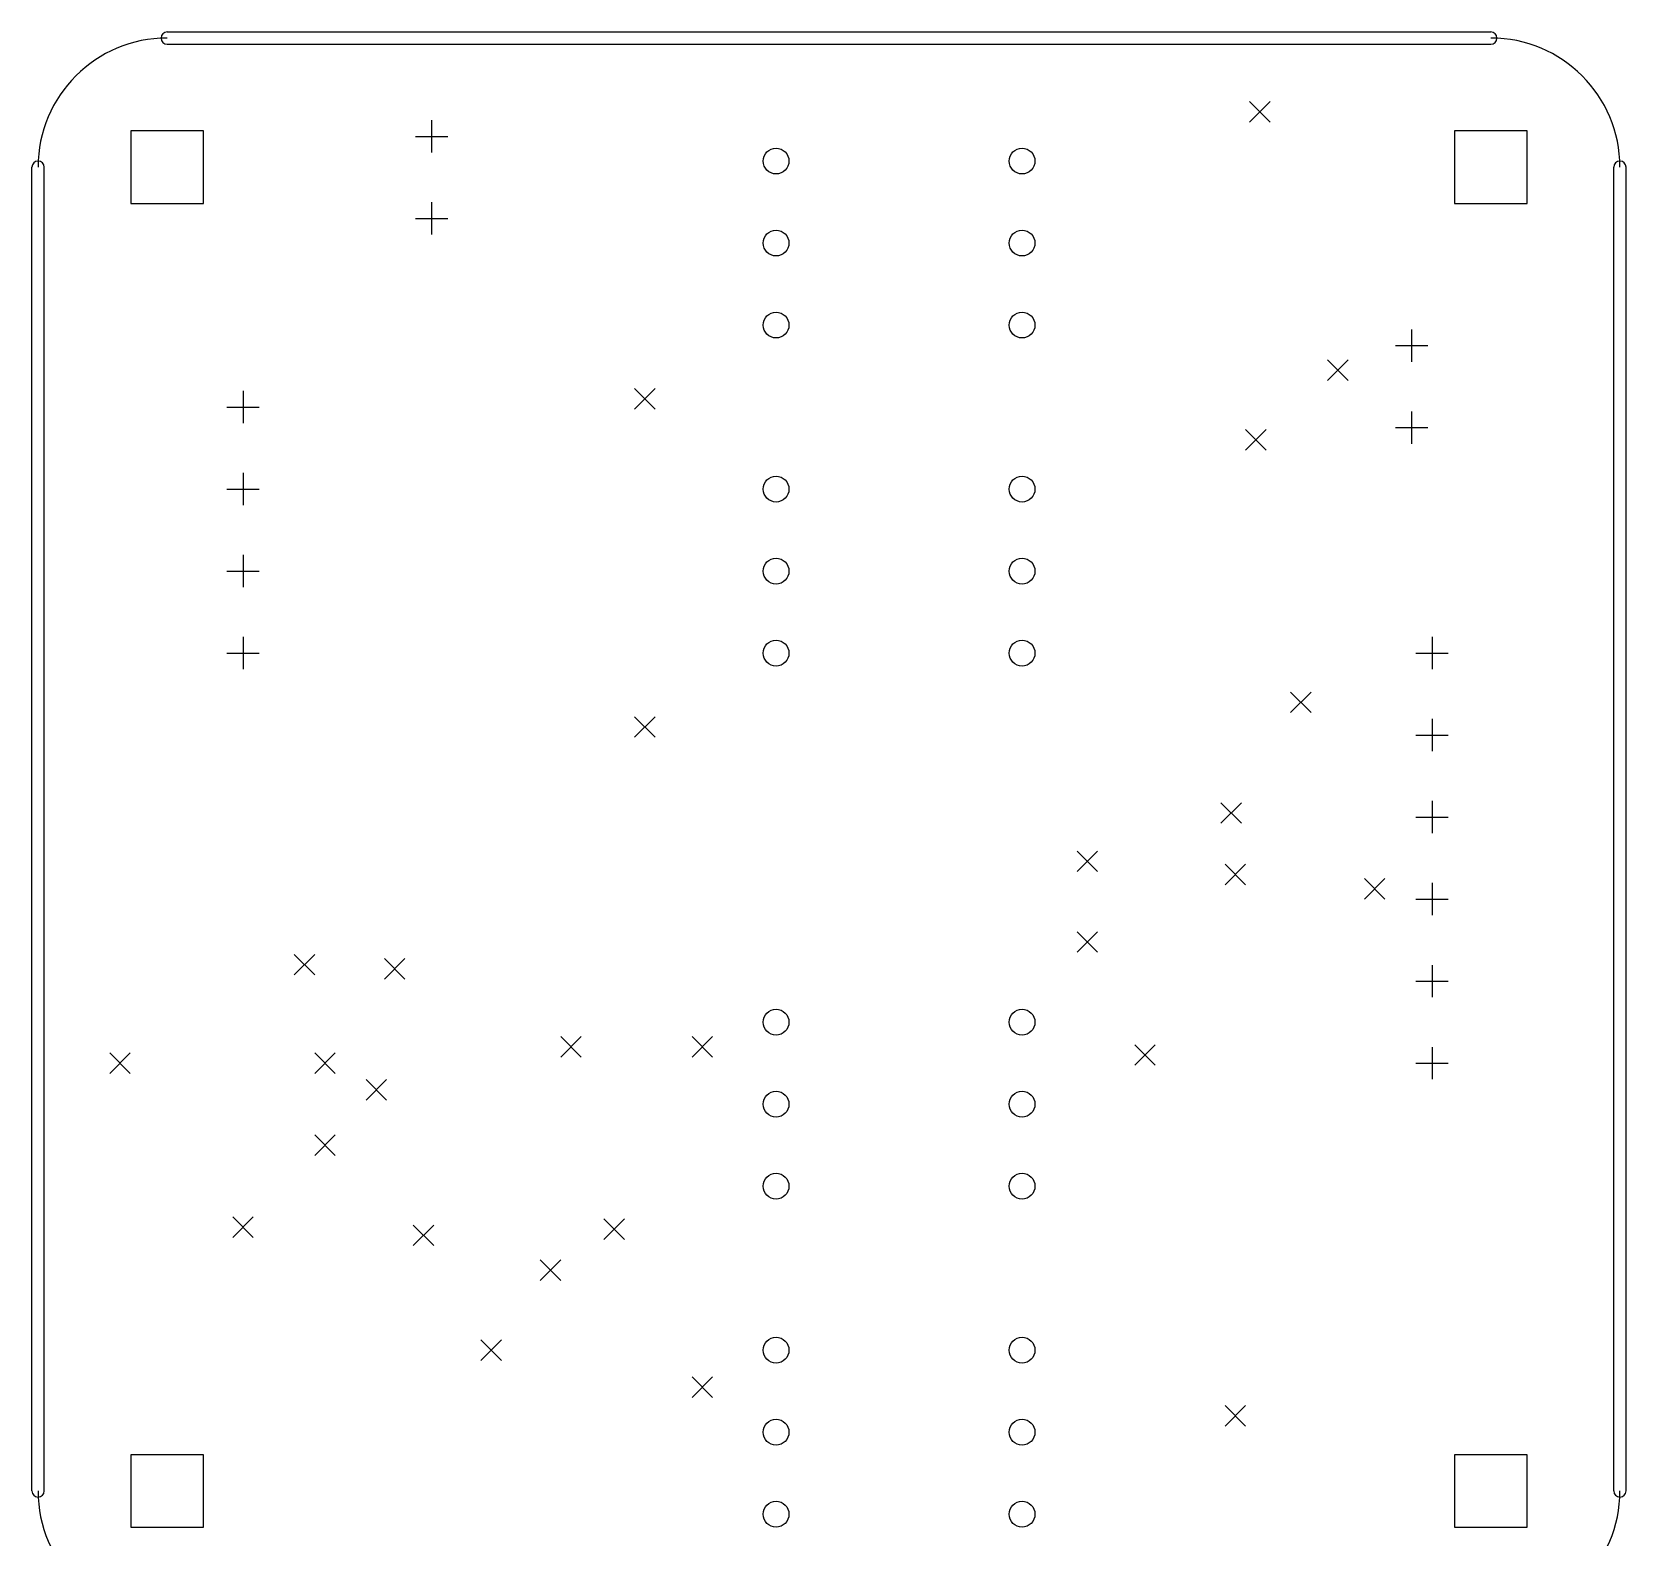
# Model space of a CAD drawing. Extents: x -2.9 to 68.2, y -73.2 to 0.2.
# Drawn here: x -0.19 to 49.19, y -46.43 to 0.19 of the extents above; entities that cross this region are included whole.
import ezdxf

# ---------------------------------------------------------------- set-up
doc = ezdxf.new("R2010")
doc.units = 0
doc.header["$MEASUREMENT"] = 0
doc.layers.add('BLACK', color=7, linetype='CONTINUOUS')

msp = doc.modelspace()

# ---------------------------------------------------------------- linework, layer by layer
at = {"layer": 'Black'}
for p, q in [((4, 0.1905), (45, 0.1905)), ((4, -0.1905), (45, -0.1905)), ((37.5285, -1.9685), (38.1635, -2.6035)), ((38.1635, -1.9685), (37.5285, -2.6035)), ((5.12254, -2.87746), (2.87746, -2.87746)), ((2.87746, -2.87746), (2.87746, -5.12254)), ((5.12254, -5.12254), (5.12254, -2.87746)), ((12.192, -2.548), (12.192, -3.548)), ((46.1225, -2.87746), (43.8775, -2.87746)), ((43.8775, -2.87746), (43.8775, -5.12254)), ((46.1225, -5.12254), (46.1225, -2.87746)), ((11.692, -3.048), (12.692, -3.048)), ((-0.1905, -45), (-0.1905, -4)), ((0.1905, -45), (0.1905, -4)), ((48.8095, -45), (48.8095, -4)), ((49.1905, -45), (49.1905, -4)), ((2.87746, -5.12254), (5.12254, -5.12254)), ((12.192, -5.088), (12.192, -6.088)), ((43.8775, -5.12254), (46.1225, -5.12254)), ((11.692, -5.588), (12.692, -5.588)), ((42.545, -9.025), (42.545, -10.025)), ((42.045, -9.525), (43.045, -9.525)), ((39.9415, -9.9695), (40.5765, -10.6045)), ((40.5765, -9.9695), (39.9415, -10.6045)), ((18.4785, -10.8585), (19.1135, -11.4935)), ((19.1135, -10.8585), (18.4785, -11.4935)), ((6.35, -10.93), (6.35, -11.93)), ((5.85, -11.43), (6.85, -11.43)), ((42.545, -11.565), (42.545, -12.565)), ((37.4015, -12.1285), (38.0365, -12.7635)), ((38.0365, -12.1285), (37.4015, -12.7635)), ((42.045, -12.065), (43.045, -12.065)), ((6.35, -13.47), (6.35, -14.47)), ((5.85, -13.97), (6.85, -13.97)), ((6.35, -16.01), (6.35, -17.01)), ((5.85, -16.51), (6.85, -16.51)), ((6.35, -18.55), (6.35, -19.55)), ((43.18, -18.55), (43.18, -19.55)), ((5.85, -19.05), (6.85, -19.05)), ((42.68, -19.05), (43.68, -19.05)), ((38.7985, -20.2565), (39.4335, -20.8915)), ((39.4335, -20.2565), (38.7985, -20.8915)), ((18.4785, -21.0185), (19.1135, -21.6535)), ((19.1135, -21.0185), (18.4785, -21.6535)), ((43.18, -21.09), (43.18, -22.09)), ((42.68, -21.59), (43.68, -21.59)), ((36.6395, -23.6855), (37.2745, -24.3205)), ((37.2745, -23.6855), (36.6395, -24.3205)), ((43.18, -23.63), (43.18, -24.63)), ((42.68, -24.13), (43.68, -24.13)), ((32.1825, -25.1825), (32.8175, -25.8175)), ((32.8175, -25.1825), (32.1825, -25.8175)), ((36.7665, -25.5905), (37.4015, -26.2255)), ((37.4015, -25.5905), (36.7665, -26.2255)), ((41.0845, -26.035), (41.7195, -26.67)), ((41.7195, -26.035), (41.0845, -26.67)), ((43.18, -26.17), (43.18, -27.17)), ((42.68, -26.67), (43.68, -26.67)), ((32.1825, -27.6825), (32.8175, -28.3175)), ((32.8175, -27.6825), (32.1825, -28.3175)), ((7.9375, -28.3845), (8.5725, -29.0195)), ((8.5725, -28.3845), (7.9375, -29.0195)), ((10.7315, -28.5115), (11.3665, -29.1465)), ((11.3665, -28.5115), (10.7315, -29.1465)), ((43.18, -28.71), (43.18, -29.71)), ((42.68, -29.21), (43.68, -29.21)), ((16.1925, -30.9245), (16.8275, -31.5595)), ((16.8275, -30.9245), (16.1925, -31.5595)), ((20.2565, -30.9245), (20.8915, -31.5595)), ((20.8915, -30.9245), (20.2565, -31.5595)), ((2.2225, -31.4325), (2.8575, -32.0675)), ((2.8575, -31.4325), (2.2225, -32.0675)), ((8.5725, -31.4325), (9.2075, -32.0675)), ((9.2075, -31.4325), (8.5725, -32.0675)), ((33.9725, -31.1785), (34.6075, -31.8135)), ((34.6075, -31.1785), (33.9725, -31.8135)), ((43.18, -31.25), (43.18, -32.25)), ((42.68, -31.75), (43.68, -31.75)), ((10.16, -32.258), (10.795, -32.893)), ((10.795, -32.258), (10.16, -32.893)), ((8.5725, -33.9725), (9.2075, -34.6075)), ((9.2075, -33.9725), (8.5725, -34.6075)), ((6.0325, -36.5125), (6.6675, -37.1475)), ((6.6675, -36.5125), (6.0325, -37.1475)), ((11.6205, -36.7665), (12.2555, -37.4015)), ((12.2555, -36.7665), (11.6205, -37.4015)), ((17.526, -36.576), (18.161, -37.211)), ((18.161, -36.576), (17.526, -37.211)), ((15.5575, -37.846), (16.1925, -38.481)), ((16.1925, -37.846), (15.5575, -38.481)), ((13.716, -40.3225), (14.351, -40.9575)), ((14.351, -40.3225), (13.716, -40.9575)), ((20.2565, -41.4655), (20.8915, -42.1005)), ((20.8915, -41.4655), (20.2565, -42.1005)), ((36.7665, -42.3545), (37.4015, -42.9895)), ((37.4015, -42.3545), (36.7665, -42.9895)), ((5.12254, -43.8775), (2.87746, -43.8775)), ((2.87746, -43.8775), (2.87746, -46.1225)), ((5.12254, -46.1225), (5.12254, -43.8775)), ((46.1225, -43.8775), (43.8775, -43.8775)), ((43.8775, -43.8775), (43.8775, -46.1225)), ((46.1225, -46.1225), (46.1225, -43.8775)), ((2.87746, -46.1225), (5.12254, -46.1225)), ((43.8775, -46.1225), (46.1225, -46.1225))]:
    msp.add_line(p, q, dxfattribs=at)
for centre in [(22.86, -3.81), (30.48, -3.81), (22.86, -6.35), (30.48, -6.35), (22.86, -8.89), (30.48, -8.89), (22.86, -13.97), (30.48, -13.97), (22.86, -16.51), (30.48, -16.51), (22.86, -19.05), (30.48, -19.05), (22.86, -30.48), (30.48, -30.48), (22.86, -33.02), (30.48, -33.02), (22.86, -35.56), (30.48, -35.56), (22.86, -40.64), (30.48, -40.64), (22.86, -43.18), (30.48, -43.18), (22.86, -45.72), (30.48, -45.72)]:
    msp.add_circle(centre, 0.4, dxfattribs=at)
for centre, radius, start, end in [((4, -4), 4, 90, 180), ((4, 0), 0.1905, 90, 270), ((45, 0), 0.1905, 270, 450), ((45, -4), 4, 0, 90), ((0, -4), 0.1905, 360, 540), ((49, -4), 0.1905, 360, 540), ((0, -45), 0.1905, 180, 360), ((4, -45), 4, -180, -90), ((45, -45), 4, -90, 0), ((49, -45), 0.1905, 180, 360)]:
    msp.add_arc(centre, radius, start, end, dxfattribs=at)

doc.saveas('drawing.dxf')
